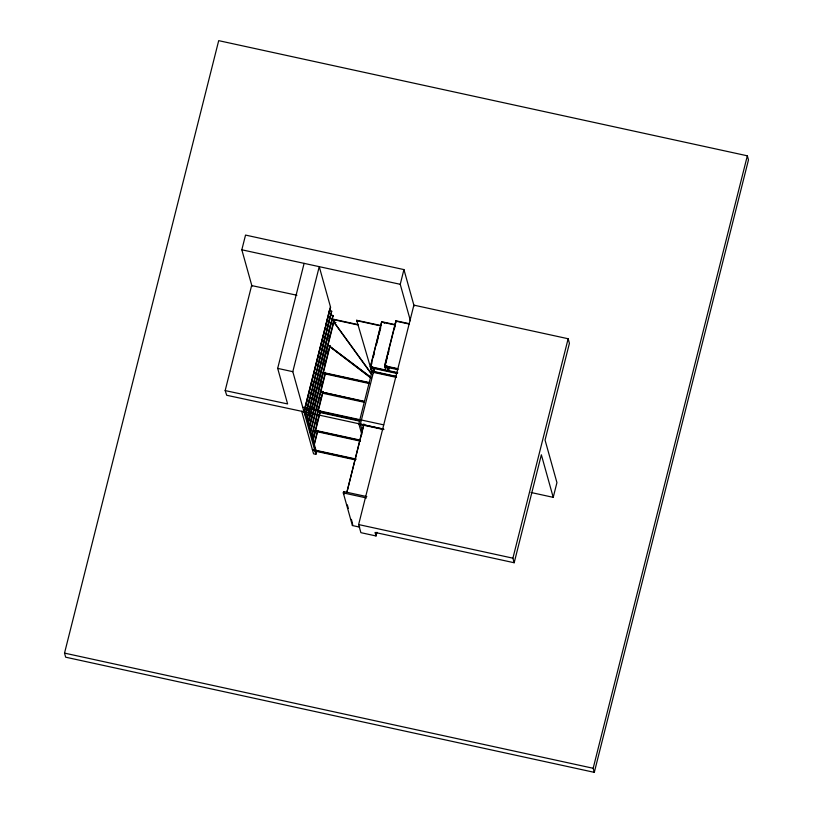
<?xml version="1.0" encoding="UTF-8"?>
<svg xmlns="http://www.w3.org/2000/svg" width="813" height="813" viewBox="0 0 813 813"><rect width="100%" height="100%" fill="white"/><g stroke="black" fill="none" stroke-linecap="round" stroke-linejoin="round"><path stroke-width="1.22" d="M64.522 653.113L218.697 40.65L747.34 155.811L748.478 159.887L594.303 772.35L65.66 657.189L64.522 653.113L593.165 768.275L594.303 772.35M252.01 286.267L241.827 249.794L245.536 235.079L403.939 269.591L414.122 306.064M330.444 306.775L304.011 411.795L226.705 395.27L225.171 390.586L251.613 285.566L296.908 295.251M225.171 390.586L287.609 403.939L277.68 368.38L304.113 263.361M383.777 429.173L301.694 411.297L313.574 453.837L315.891 454.335L292.812 371.683L319.245 266.664L330.617 307.395L304.753 410.169M304.418 409.782L323.513 333.93M324.133 331.491L325.058 327.812M325.667 325.373L327.517 318.025M328.137 315.586L329.367 310.688L331.684 311.196L305.983 414.579M305.312 415.291L309.621 398.167M310.241 395.718L311.155 392.049M312.7 385.931L313.625 382.262M315.159 376.145L316.084 372.476M317.629 366.358L318.554 362.689M319.163 360.24L321.013 352.893M321.633 350.454L323.483 343.106M324.092 340.667L325.942 333.32M326.562 330.871L330.251 316.196M305.81 413.959L331.684 311.196M308.655 411.012L309.58 407.343M311.125 401.226L312.05 397.557M312.659 395.108L314.509 387.76M315.129 385.321L316.979 377.974M317.588 375.535L319.438 368.187M320.058 365.748L328.371 332.71M328.98 330.261L330.83 322.924M307.009 418.248L332.873 315.474L330.566 314.966L333.045 316.094L307.182 418.868M328.93 338.625L329.834 335.047M308.625 420.189L310.475 412.841M311.084 410.402L312.934 403.055M313.554 400.616L314.479 396.937M315.088 394.498L316.938 387.151M317.558 384.712L319.407 377.364M320.017 374.915L321.867 367.578M322.487 365.128L324.326 357.791M324.946 355.342L327.72 344.336M308.198 422.526L333.767 320.983M308.381 423.146L333.94 321.602M324.844 363.899L325.769 360.25M327.293 354.163L328.218 350.515M309.204 426.916L310.434 422.018M311.054 419.579L312.903 412.232M313.513 409.793L315.363 402.445M315.983 399.996L317.822 392.659M318.442 390.21L322.751 373.086M309.397 426.805L329.722 346.064M309.57 427.435L330.21 345.464M321.663 385.575L322.588 381.897M310.088 432.425L325.373 372.364M310.769 431.713L325.546 372.984M360.352 420.697L317.659 411.398L318.472 407.293M320.017 401.144L320.942 397.455M311.786 435.372L322.873 391.327M311.958 435.992L323.046 391.947M316.796 422.963L317.72 419.315M312.487 440.992L315.251 429.975M312.985 439.66L320.068 411.52M313.157 440.28L320.546 410.921M314.184 443.939L317.568 430.484M314.357 444.559L317.741 431.103M314.814 450.473L315.373 448.217M315.891 454.335L316.46 452.089L304.58 409.549M396.541 377.405L371.856 372.029L370.372 366.704L381.704 321.704L395.281 324.661M381.704 321.704L370.484 367.12L397.638 373.035M396.581 373.391L370.667 367.74L371.887 362.883M373.421 356.795L374.336 353.147M376.48 344.631L378.319 337.334M378.929 334.905L380.769 327.598M361.815 434.467L358.828 423.786L372.09 371.114M374.244 369L360.372 424.122L362.364 431.246M359.722 527.139L352.395 525.544L343.279 492.902L343.614 491.56L366.826 496.611M373.441 373.096L374.569 369.661M363.899 423.908L346.805 492.597L363.696 425.504M410.423 320.769L400.24 284.306L403.939 269.591M385.911 370.484L384.6 365.789L395.931 320.779L408.99 323.625M397.943 369.671L384.895 366.826L387.344 357.09M387.953 354.661L388.878 351.013M394.386 329.113L395.931 320.779M352.395 525.544L352.73 524.202M376.947 532.281L376.023 535.96L360.891 532.667L358.635 524.568L413.868 305.139L568.145 338.747L569.415 343.32L545.056 440.087L556.935 482.627L553.226 497.343L531.011 492.495M376.023 535.96L375.037 532.434L514.182 562.748L512.901 558.175L568.145 338.747M514.182 562.748L541.356 454.792L553.226 497.343M593.165 768.275L747.34 155.811M372.964 370.098L371.683 371.409L396.368 376.785M373.137 370.728L371.856 372.029L356.673 320.271L381.49 325.678M370.667 367.74L372.588 366.582M384.895 366.826L386.815 365.657M241.827 249.794L400.24 284.306M409.102 324.041L396.053 321.196L384.722 366.206L397.77 369.041M381.815 322.111L394.163 324.804M356.785 320.688L379.234 325.576M358.482 324.682L331.643 318.838L372.141 374.681M357.374 324.834L331.755 319.255L334.245 320.383M335.952 322.537L333.503 322.009L333.676 322.629M332.832 323.117L335.281 323.655M384.6 365.789L397.659 368.635M387.018 368.35L389.498 368.889M370.372 366.704L385.799 370.067M397.648 372.649L388.116 370.576L388.685 368.319L388.228 370.992L387.212 367.324M373.878 371.49L396.216 376.358M322.7 372.415L369.061 382.506M322.822 372.821L369.173 382.923M369.336 383.543L325.312 373.95L325.129 373.33M277.68 368.38L292.812 371.683M364.031 401.266L320.119 391.693L364.153 401.673M364.305 402.293L322.731 393.238L322.548 392.618M302.741 407.232L383.726 424.874M317.537 410.982L360.24 420.28M359.275 421.053L320.149 412.526L319.976 411.896M358.828 423.786L383.573 429.183M360.484 424.538L383.695 429.589M314.956 430.27L360.098 440.097M315.078 430.687L360.21 440.514M360.362 441.134L317.568 431.805L317.395 431.185M312.385 449.548L356.297 459.121M312.497 449.965L355.19 459.264M314.987 451.093L355.342 459.884M343.279 492.902L366.48 497.963M358.635 524.568L512.901 558.175M370.921 377.273L327.436 344.59L371.043 377.689M371.216 378.309L329.6 346.541M371.582 374.285L333.818 322.07M384.132 322.619L384.305 323.239M374.082 370.525L374.254 371.155M373.604 369.448L373.777 370.067M372.974 368.248L374 371.907M356.673 320.271L356.958 321.308M332.873 315.474L333.045 316.094M329.367 310.688L329.539 311.308M332.954 323.533L333.127 324.153M343.614 491.56L344.295 493.969M347.334 504.853L348.34 508.481M351.379 519.365L352.395 522.993"/></g></svg>
